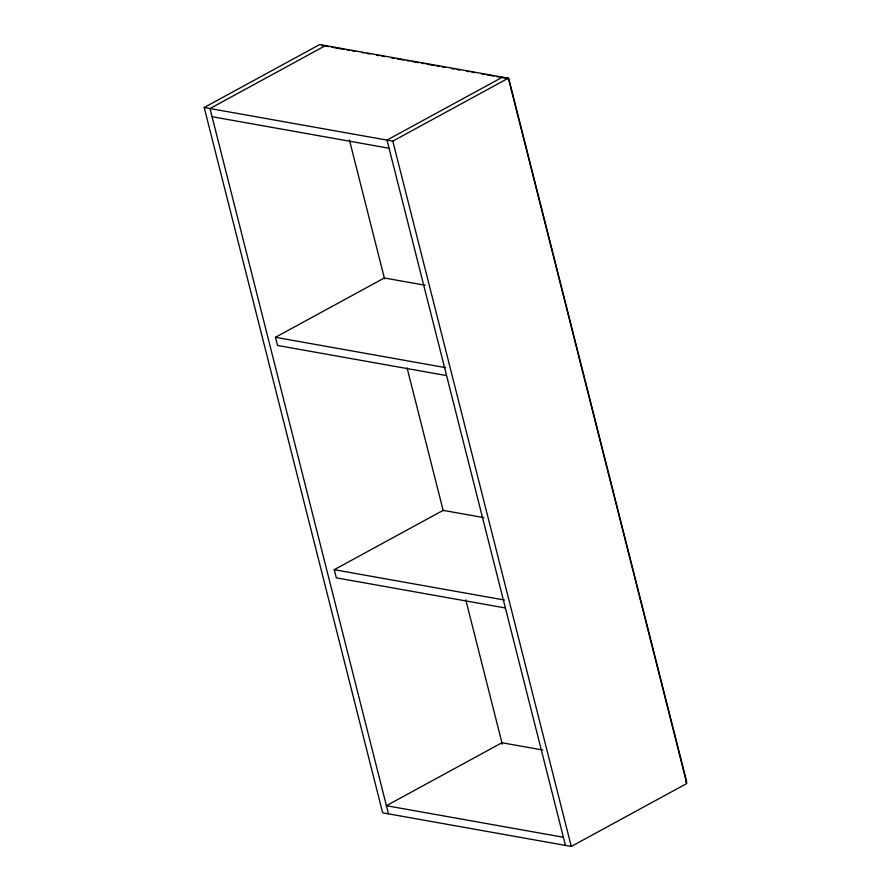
<?xml version="1.0" encoding="UTF-8"?>
<svg xmlns="http://www.w3.org/2000/svg" width="891" height="891" viewBox="0 0 891 891"><rect width="100%" height="100%" fill="white"/><g stroke="black" fill="none" stroke-linecap="round" stroke-linejoin="round"><path stroke-width="1.34" d="M204.184 107.51L319.713 44.55L508.349 78.185L686.816 783.49L571.287 846.45L382.651 812.815L204.184 107.51L392.808 141.134L508.349 78.185M325.527 45.586L209.998 108.546L388.465 813.862M502.535 77.138L386.995 140.099L565.473 845.414M446.346 375.556L277.513 345.463L275.453 337.299L384.333 277.97L425.185 285.254M505.152 607.94L336.319 577.847L334.248 569.694L443.139 510.365L483.98 517.638M685.547 782.008L686.593 781.429L508.794 78.764L501.978 77.55M322.041 45.463L328.857 46.688M331.586 47.167L343.859 49.361M346.577 49.84L349.305 50.33M352.034 50.809L354.763 51.299M361.579 52.513L364.296 53.003M367.025 53.493L369.754 53.972M376.57 55.186L379.299 55.676M382.016 56.166L384.745 56.645M391.561 57.859L394.29 58.349M397.018 58.839L403.835 60.053M406.552 60.532L409.281 61.022M412.01 61.512L418.826 62.726M421.554 63.205L424.283 63.695M427.001 64.185L433.817 65.399M436.545 65.878L439.274 66.368M442.003 66.858L444.72 67.337M451.537 68.551L454.265 69.041M456.994 69.531L459.723 70.01M466.539 71.224L469.256 71.714M471.985 72.204L474.714 72.683M481.53 73.897L484.259 74.387M486.976 74.877L493.792 76.091M496.521 76.57L499.25 77.06M212.058 116.699L389.055 148.251M275.453 337.299L445.645 367.649M334.248 569.694L504.451 600.033M542.786 750.033L501.945 742.749L386.404 805.698L563.402 837.262M392.808 141.134L571.287 846.45M349.417 139.987L384.567 278.894M407.087 367.905L443.261 510.855M465.781 599.855L502.301 744.163"/></g></svg>
